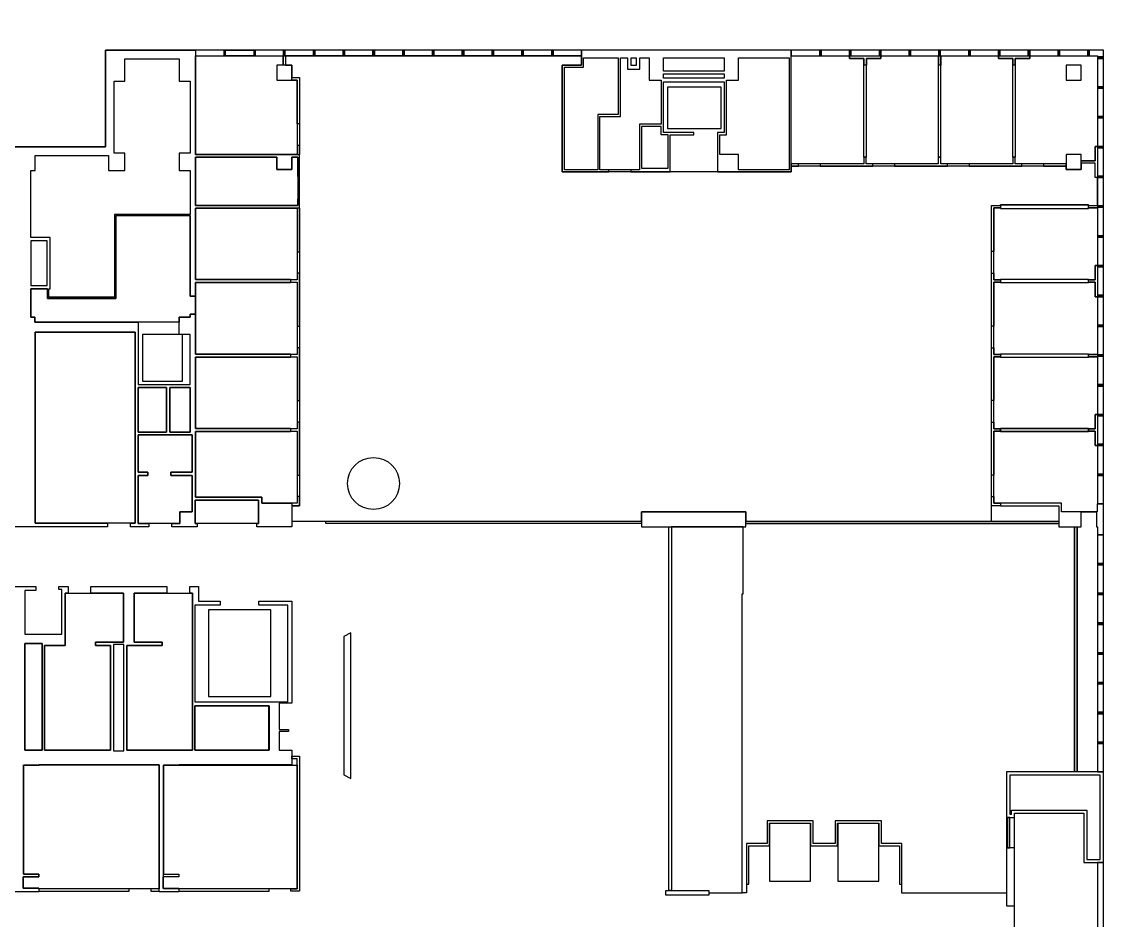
# Model space of a CAD drawing. Header units: centimetres. Extents: x -199 to 9291, y 516 to 6424.
# Drawn here: x 4863 to 9291, y 2746 to 6424 of the extents above; entities that cross this region are included whole.
import ezdxf

# ---------------------------------------------------------------- set-up
doc = ezdxf.new("R2010")
doc.units = ezdxf.units.CM
doc.header["$MEASUREMENT"] = 0
for name, color, linetype in [('0_Void', 7, 'Continuous'), ('Coffee', 3, 'Continuous'), ('E14-348', 2, 'Continuous'), ('E14-348A', 2, 'Continuous'), ('E14-348B', 2, 'Continuous'), ('E14-348C', 2, 'Continuous'), ('E14-348D', 2, 'Continuous'), ('E14-348F', 2, 'Continuous'), ('E14-348G', 2, 'Continuous'), ('E14-348H', 2, 'Continuous'), ('E14-348K', 2, 'Continuous'), ('E14-348P', 2, 'Continuous'), ('E14-348R', 2, 'Continuous'), ('E14-348S', 2, 'Continuous'), ('E14-348U', 2, 'Continuous'), ('E14-348V', 2, 'Continuous'), ('Elevators_Primary', 2, 'Continuous'), ('Elevators_Secondary', 2, 'Continuous'), ('Floor', 3, 'Continuous'), ('Meeting rooms', 1, 'Continuous'), ('Stairs', 2, 'Continuous'), ('Toilets', 40, 'Continuous'), ('Walls', 6, 'Continuous')]:
    doc.layers.add(name, color=color, linetype=linetype)

msp = doc.modelspace()

# ---------------------------------------------------------------- linework, layer by layer
at = {"layer": '0_Void'}
for points in [[(5553.3, 5635), (5243.6, 5635), (5243.6, 5296.9), (4974.6, 5296.9), (4974.6, 5331), (4980.3, 5331), (4980.3, 5540.7), (4901.5, 5540.7), (4901.5, 5814.7), (4919.3, 5814.7), (4919.3, 5876.4), (5219.3, 5876.4), (5219.3, 5814.7), (5285.1, 5814.7), (5285.1, 5885.4), (5242, 5885.4), (5242, 6180.4), (5285.1, 6180.4), (5285.1, 6271.4), (5508.6, 6271.4), (5508.6, 6180.4), (5553.3, 6180.4), (5553.3, 5885.4), (5508.6, 5885.4), (5508.6, 5814.7), (5553.3, 5814.7)], [(7391.9, 5817.9), (7356.9, 5817.9), (7265.9, 5817.9), (7230.1, 5817.9), (7230.1, 6035.7), (7313.8, 6035.7), (7313.8, 6276.3), (7342.3, 6276.3), (7342.3, 6229.2), (7393.5, 6229.2), (7393.5, 6276.3), (7431.7, 6276.3), (7431.7, 6185.3), (7481.3, 6185.3), (7481.3, 6004), (7391.9, 6004)], [(5993.9, 5697.6), (5993.9, 5671.6), (5575.3, 5671.6), (5575.3, 5869.9), (5907.7, 5869.9), (5907.7, 5819.5), (5968.7, 5819.5), (5968.7, 5869.9), (5993.9, 5869.9), (5993.9, 5790.3)], [(5553.3, 5301), (5575.3, 5301), (5575.3, 5227), (5553.3, 5227), (5553.3, 5214.8), (5508.6, 5214.8), (5508.6, 5194.5), (5339.6, 5194.5), (4916.9, 5194.5), (4916.9, 5214.8), (4901.5, 5214.8), (4901.5, 5331), (4969.7, 5331), (4969.7, 5291.2), (5248.5, 5291.2), (5248.5, 5630.1), (5553.3, 5630.1)], [(5340.4, 4927.1), (5456.6, 4927.1), (5456.6, 4744.2), (5340.4, 4744.2)], [(5469.6, 4744.2), (5553.3, 4744.2), (5553.3, 4927.1), (5469.6, 4927.1)], [(5561.4, 4417.5), (5511.1, 4417.5), (5511.1, 4370.3), (5477.7, 4370.3), (5383.4, 4370.3), (5340.4, 4370.3), (5340.4, 4566.2), (5380.2, 4566.2), (5380.2, 4580.8), (5340.4, 4580.8), (5340.4, 4732.8), (5561.4, 4732.8), (5561.4, 4580.8), (5473.7, 4580.8), (5473.7, 4566.2), (5561.4, 4566.2)], [(5832.9, 4369.5), (5825.6, 4369.5), (5581.8, 4369.5), (5573.6, 4369.5), (5573.6, 4465.4), (5832.9, 4465.4)], [(9267, 3841.2), (9267, 3841.2), (9267, 3835.5), (9267, 3835.5), (9267, 3719.3), (9267, 3719.3), (9267, 3713.6), (9267, 3713.6), (9267, 3597.3), (9267, 3597.3), (9267, 3591.6), (9267, 3591.6), (9267, 3591.6), (9267, 3475.4), (9267, 3475.4), (9267, 3469.7), (9267, 3469.7), (9267, 3353.5), (9182.9, 3353.5), (9182.9, 4356.5), (9199.5, 4356.5), (9199.5, 4417.5), (9262.9, 4417.5), (9262.9, 4356.5), (9267, 4356.5), (9267, 4323.2), (9267, 4323.2), (9267, 4206.9), (9267, 4206.9), (9267, 4201.2), (9267, 4201.2), (9267, 4201.2), (9267, 4085), (9267, 4085), (9267, 4079.3), (9267, 4079.3), (9267, 3963.1), (9267, 3963.1), (9267, 3957.4), (9267, 3957.4)], [(7830, 2858.5), (7812.9, 2858.5), (7812.9, 4082.6), (7817, 4082.6), (7817, 4356.5), (7827.5, 4356.5), (7827.5, 4370.3), (9107.7, 4370.3), (9107.7, 4356.5), (9171.9, 4356.5), (9171.9, 3353.5), (8894.7, 3353.5), (8894.7, 2857.7), (8465.6, 2857.7), (8465.6, 3060.9), (8381.9, 3060.9), (8381.9, 3152.7), (8193.3, 3152.7), (8193.3, 3060.9), (8102.3, 3060.9), (8102.3, 3152.7), (7914.5, 3152.7), (7914.5, 3060.9), (7830, 3060.9)], [(4876.3, 3878.6), (4947.8, 3878.6), (4947.8, 3442.1), (4876.3, 3442.1)], [(5281, 3875.3), (5238.8, 3875.3), (5238.8, 3439.7), (5281, 3439.7)], [(5572, 3442.1), (5874.4, 3442.1), (5874.4, 3623.3), (5572, 3623.3)]]:
    msp.add_lwpolyline(points, close=True, dxfattribs=at)
at = {"layer": 'Coffee'}
msp.add_lwpolyline([(5991, 2875.2), (5443.6, 2875.2), (5443.6, 3381.1), (5991, 3381.1)], close=True, dxfattribs=at)
at = {"layer": 'E14-348'}
msp.add_lwpolyline([(8832.6, 4380.1), (8832.6, 5672), (8869.5, 5672), (8869.5, 5674.9), (9229.6, 5674.9), (9229.6, 5672), (9267, 5672), (9267, 5786), (9257.3, 5786), (9257.3, 5845), (9199.5, 5845), (9199.5, 5819.5), (9138.6, 5819.5), (9138.6, 5832.9), (8012.9, 5832.9), (8012.9, 5809), (7711.3, 5809), (7075.7, 5809), (7075.7, 6246.3), (7154.5, 6246.3), (7154.5, 6283.6), (5943.1, 6283.6), (5943.1, 6246.3), (5968.7, 6246.3), (5968.7, 6195), (6000.8, 6195), (6000.8, 5880.5), (5998.7, 5880.5), (5998.7, 5661), (6000.8, 5661), (6000.8, 4443.1), (5968.7, 4443.1), (5968.7, 4380.1), (7400.8, 4380.1), (7400.8, 4417.5), (7827.5, 4417.5), (7827.5, 4380.1)], close=True, dxfattribs=at)
at = {"layer": 'E14-348A'}
msp.add_lwpolyline([(9267, 4450.8), (9265.4, 4450.8), (9265.4, 4417.5), (9262.9, 4417.5), (9199.5, 4417.5), (9119.1, 4417.5), (9119.1, 4454), (8869.5, 4454), (8869.5, 4452.8), (8842.3, 4452.8), (8842.3, 4480), (8842.3, 4747.9), (8869.5, 4747.9), (8869.5, 4746.6), (9229.6, 4746.6), (9229.6, 4747.9), (9257.3, 4747.9), (9257.3, 4688.9), (9267, 4688.9), (9267, 4572.7), (9267, 4572.7), (9267, 4567), (9267, 4567)], close=True, dxfattribs=at)
at = {"layer": 'E14-348B'}
msp.add_lwpolyline([(9267, 4938.5), (9267, 4938.5), (9267, 4932.8), (9267, 4932.8), (9267, 4932.8), (9267, 4816.5), (9257.3, 4816.5), (9257.3, 4757.6), (9229.6, 4757.6), (9229.6, 4758.8), (8869.5, 4758.8), (8869.5, 4757.6), (8842.3, 4757.6), (8842.3, 5052.7), (8869.5, 5052.7), (8869.5, 5051.4), (9229.6, 5051.4), (9229.6, 5052.7), (9267, 5052.7)], close=True, dxfattribs=at)
at = {"layer": 'E14-348C'}
msp.add_lwpolyline([(9267, 5062.4), (9229.6, 5062.4), (9229.6, 5063.6), (8869.5, 5063.6), (8869.5, 5062.4), (8842.3, 5062.4), (8842.3, 5357.5), (8869.5, 5357.5), (8869.5, 5356.2), (9229.6, 5356.2), (9229.6, 5357.5), (9257.3, 5357.5), (9257.3, 5298.5), (9267, 5298.5), (9267, 5182.3), (9267, 5182.3), (9267, 5176.6), (9267, 5176.6)], close=True, dxfattribs=at)
at = {"layer": 'E14-348D'}
msp.add_lwpolyline([(9267, 5548.1), (9267, 5548.1), (9267, 5542.4), (9267, 5542.4), (9267, 5426.1), (9257.3, 5426.1), (9257.3, 5367.2), (9229.6, 5367.2), (9229.6, 5368.4), (8869.5, 5368.4), (8842.3, 5367.2), (8842.3, 5483), (8842.3, 5662.3), (8869.5, 5662.3), (8869.5, 5659.4), (9229.6, 5659.4), (9229.6, 5662.3), (9267, 5662.3)], close=True, dxfattribs=at)
at = {"layer": 'E14-348F'}
msp.add_lwpolyline([(9267, 6035.7), (9267, 6035.7), (9267, 6035.7), (9267, 6030), (9267, 5913.8), (9267, 5913.8), (9267, 5913.6), (9257.3, 5913.6), (9257.3, 5854.7), (9199.5, 5854.7), (9199.5, 5880.5), (9138.6, 5880.5), (9138.6, 5842.7), (9045.4, 5842.7), (8929.7, 5842.7), (8929.7, 5869.9), (8930.5, 5869.9), (8930.5, 6246.3), (8930.1, 6246.3), (8930.1, 6273.9), (8989, 6273.9), (8989, 6283.6), (9105.3, 6283.6), (9105.3, 6283.6), (9110.9, 6283.6), (9227.2, 6283.6), (9232.9, 6283.6), (9267, 6283.6), (9267, 6279.6), (9267, 6279.6), (9267, 6273.9), (9267, 6157.7), (9267, 6157.7), (9267, 6152)], close=True, dxfattribs=at)
at = {"layer": 'E14-348G'}
msp.add_lwpolyline([(8919.1, 5869.9), (8919.9, 5869.9), (8919.9, 5842.7), (8624.9, 5842.7), (8624.9, 5869.9), (8625.7, 5869.9), (8625.7, 6246.3), (8625.3, 6246.3), (8625.3, 6283.6), (8739.5, 6283.6), (8745.2, 6283.6), (8861.4, 6283.6), (8861.4, 6273.9), (8920.3, 6273.9), (8920.3, 6246.3), (8919.1, 6246.3)], close=True, dxfattribs=at)
at = {"layer": 'E14-348H'}
msp.add_lwpolyline([(8614.3, 5869.9), (8615.1, 5869.9), (8615.1, 5842.7), (8320.1, 5842.7), (8320.1, 5869.9), (8320.9, 5869.9), (8320.9, 6246.3), (8320.5, 6273.9), (8379.4, 6273.9), (8379.4, 6283.6), (8379.4, 6283.6), (8495.7, 6283.6), (8501.3, 6283.6), (8615.5, 6283.6), (8615.5, 6246.3), (8614.3, 6246.3)], close=True, dxfattribs=at)
at = {"layer": 'E14-348K'}
msp.add_lwpolyline([(8309.5, 5869.9), (8310.3, 5869.9), (8310.3, 5842.7), (8042.9, 5842.7), (8012.9, 5842.7), (8012.9, 6283.6), (8129.9, 6283.6), (8135.6, 6283.6), (8251.8, 6283.6), (8251.8, 6273.9), (8310.7, 6273.9), (8310.7, 6246.3), (8309.5, 6246.3)], close=True, dxfattribs=at)
at = {"layer": 'E14-348P'}
msp.add_lwpolyline([(5991, 6005.7), (5991, 5917.9), (5991, 5880.5), (5575.3, 5880.5), (5575.3, 6180.4), (5575.3, 6283.6), (5691.5, 6283.6), (5697.2, 6283.6), (5813.4, 6283.6), (5819.1, 6283.6), (5933.3, 6283.6), (5933.3, 6246.3), (5907.7, 6246.3), (5907.7, 6185.3), (5968.7, 6185.3), (5991, 6185.3)], close=True, dxfattribs=at)
at = {"layer": 'E14-348R'}
msp.add_lwpolyline([(5991, 5481.8), (5991, 5394.4), (5991, 5367.2), (5963.8, 5367.2), (5963.8, 5368.4), (5575.3, 5368.4), (5575.3, 5661), (5991, 5661)], close=True, dxfattribs=at)
at = {"layer": 'E14-348S'}
msp.add_lwpolyline([(5991, 5178.2), (5991, 5089.6), (5991, 5062.4), (5963.8, 5062.4), (5963.8, 5063.6), (5575.3, 5063.6), (5575.3, 5227), (5575.3, 5301), (5575.3, 5356.2), (5963.8, 5356.2), (5963.8, 5357.5), (5991, 5357.5)], close=True, dxfattribs=at)
at = {"layer": 'E14-348U'}
msp.add_lwpolyline([(5991, 4873.4), (5991, 4784.8), (5991, 4757.6), (5963.8, 4757.6), (5963.8, 4758.8), (5575.3, 4758.8), (5575.3, 5051.4), (5963.8, 5051.4), (5963.8, 5052.7), (5991, 5052.7)], close=True, dxfattribs=at)
at = {"layer": 'E14-348V'}
msp.add_lwpolyline([(5991, 4568.6), (5991, 4480), (5991, 4452.8), (5968.7, 4452.8), (5968.7, 4453.2), (5846.7, 4453.2), (5846.7, 4478.4), (5575.3, 4478.4), (5575.3, 4746.6), (5963.8, 4746.6), (5991, 4747.9)], close=True, dxfattribs=at)
at = {"layer": 'Elevators_Primary'}
for points in [[(8092.1, 3142.2), (7924.7, 3142.2), (7924.7, 2905.6), (8092.1, 2905.6)], [(8371.3, 3142.2), (8203.9, 3142.2), (8203.9, 2905.6), (8371.3, 2905.6)]]:
    msp.add_lwpolyline(points, close=True, dxfattribs=at)
at = {"layer": 'Elevators_Secondary'}
for points in [[(7507.1, 5987.1), (7725.9, 5987.1), (7725.9, 6155.4), (7507.1, 6155.4)], [(5358.2, 4953.1), (5521.6, 4953.1), (5521.6, 5144.1), (5358.2, 5144.1)], [(5628.1, 3661.5), (5882.5, 3661.5), (5882.5, 4016.7), (5628.1, 4016.7)]]:
    msp.add_lwpolyline(points, close=True, dxfattribs=at)
at = {"layer": 'Floor'}
msp.add_lwpolyline([(-198.9, 1423.9), (4799.9, 1423.9), (4799.9, 1581.6), (5206.3, 1581.6), (5206.3, 516), (9290.6, 516), (9290.6, 6307.2), (5206.3, 6307.2), (5206.3, 5912.2), (4799.9, 5912.2), (4799.9, 6424.3), (-198.9, 6424.3)], close=True, dxfattribs=at)
at = {"layer": 'Meeting rooms'}
msp.add_lwpolyline([(5426.5, 2875.2), (5392.4, 2875.2), (5303.8, 2875.2), (4934, 2875.2), (4934, 2878), (4868.9, 2878), (4868.9, 2923.5), (4934, 2923.5), (4934, 2934.9), (4870.6, 2934.9), (4870.6, 3381.1), (4934.8, 3381.1), (4934.8, 3382.8), (5426.5, 3382.8)], close=True, dxfattribs=at)
at = {"layer": 'Stairs'}
for points in [[(4918.5, 5153.8), (5327.4, 5153.8), (5327.4, 4371.1), (4918.5, 4371.1)], [(7812.9, 2858.5), (7812.9, 4082.6), (7817, 4082.6), (7817, 4356.5), (7522.7, 4356.5), (7522.7, 2867.4), (7675.5, 2867.4), (7675.5, 2858.5)], [(8927.3, 2622.8), (8927.3, 3184.4), (9210.1, 3184.4), (9210.1, 2982), (9267, 2982), (9267, 2500.1), (8927.3, 2500.1)]]:
    msp.add_lwpolyline(points, close=True, dxfattribs=at)
msp.add_circle((6303.4, 4533.8), 106.3, dxfattribs=at)
at = {"layer": 'Toilets'}
for points in [[(5041.3, 4085), (5280.2, 4085), (5280.2, 3884.3), (5165.6, 3884.3), (5165.6, 3871.3), (5226.6, 3871.3), (5226.6, 3442.1), (4957.5, 3442.1), (4957.5, 3871.3), (5041.3, 3871.3)], [(5323.3, 3884.3), (5323.3, 4085), (5562.3, 4085), (5562.3, 3442.1), (5293.2, 3442.1), (5293.2, 3871.3), (5437.9, 3871.3), (5437.9, 3884.3)]]:
    msp.add_lwpolyline(points, close=True, dxfattribs=at)
at = {"layer": 'Walls'}
for points in [[(4799.9, 5912.2), (5206.3, 5912.2), (5206.3, 6307.2), (5575.3, 6307.2), (5575.3, 6180.4), (5575.3, 5880.5), (5998.7, 5880.5), (5998.7, 5790.3), (5993.9, 5790.3), (5993.9, 5869.9), (5968.7, 5869.9), (5968.7, 5819.5), (5907.7, 5819.5), (5907.7, 5869.9), (5575.3, 5869.9), (5575.3, 5671.6), (5993.9, 5671.6), (5993.9, 5697.6), (5998.7, 5697.6), (5998.7, 5661), (5575.3, 5661), (5575.3, 5368.4), (5963.8, 5368.4), (5963.8, 5356.2), (5575.3, 5356.2), (5575.3, 5301), (5553.3, 5301), (5553.3, 5630.1), (5248.5, 5630.1), (5248.5, 5291.2), (4969.7, 5291.2), (4969.7, 5331), (4901.5, 5331), (4901.5, 5214.8), (4916.9, 5214.8), (4916.9, 5194.5), (5339.6, 5194.5), (5339.6, 4939.3), (5553.3, 4939.3), (5553.3, 5144.1), (5508.6, 5144.1), (5508.6, 5214.8), (5553.3, 5214.8), (5553.3, 5227), (5575.3, 5227), (5575.3, 5063.6), (5963.8, 5063.6), (5963.8, 5051.4), (5575.3, 5051.4), (5575.3, 4758.8), (5963.8, 4758.8), (5963.8, 4746.6), (5575.3, 4746.6), (5575.3, 4478.4), (5846.7, 4478.4), (5846.7, 4453.2), (5968.7, 4453.2), (5968.7, 4356.5), (5825.6, 4356.5), (5825.6, 4369.5), (5832.9, 4369.5), (5832.9, 4465.4), (5573.6, 4465.4), (5573.6, 4369.5), (5581.8, 4369.5), (5581.8, 4356.5), (5477.7, 4356.5), (5477.7, 4370.3), (5511.1, 4370.3), (5511.1, 4417.5), (5561.4, 4417.5), (5561.4, 4566.2), (5473.7, 4566.2), (5473.7, 4580.8), (5561.4, 4580.8), (5561.4, 4732.8), (5340.4, 4732.8), (5340.4, 4580.8), (5380.2, 4580.8), (5380.2, 4566.2), (5340.4, 4566.2), (5340.4, 4370.3), (5383.4, 4370.3), (5383.4, 4356.5), (5309.5, 4356.5), (5309.5, 4371.1), (5327.4, 4371.1), (5327.4, 5153.8), (4918.5, 5153.8), (4918.5, 4371.1), (5215.2, 4371.1), (5215.2, 4356.5), (4799.9, 4356.5)], [(4799.9, 4112.7), (4921.8, 4112.7), (4921.8, 4096.4), (4876.3, 4096.4), (4876.3, 3916.8), (5027.4, 3916.8), (5027.4, 4099.6), (5016.1, 4099.6), (5016.1, 4112.7), (5053.5, 4112.7), (5053.5, 4085), (5041.3, 4085), (5041.3, 3871.3), (4957.5, 3871.3), (4957.5, 3442.1), (5226.6, 3442.1), (5226.6, 3871.3), (5165.6, 3871.3), (5165.6, 3884.3), (5280.2, 3884.3), (5280.2, 4085), (5146.1, 4085), (5146.1, 4112.7), (5457.4, 4112.7), (5457.4, 4085), (5323.3, 4085), (5323.3, 3884.3), (5437.9, 3884.3), (5437.9, 3871.3), (5293.2, 3871.3), (5293.2, 3442.1), (5562.3, 3442.1), (5562.3, 4085), (5551.7, 4085), (5551.7, 4112.7), (5587.5, 4112.7), (5587.5, 4051.7), (5676.1, 4051.7), (5676.1, 4035.4), (5572, 4035.4), (5572, 3640.4), (5952.4, 3640.4), (5952.4, 4035.4), (5834.6, 4035.4), (5834.6, 4051.7), (5968.7, 4051.7), (5968.7, 3634.7), (5917.5, 3634.7), (5917.5, 3527.4), (5955.7, 3527.4), (5955.7, 3518.5), (5917.5, 3518.5), (5917.5, 3442.1), (5968.7, 3442.1), (5968.7, 3382.8), (5507.8, 3382.8), (5507.8, 3381.1), (5443.6, 3381.1), (5443.6, 2934.9), (5507, 2934.9), (5507, 2923.5), (5441.2, 2923.5), (5441.2, 2878), (5507, 2878), (5507, 2862.6), (5426.5, 2862.6), (5426.5, 3382.8), (4934.8, 3382.8), (4934.8, 3381.1), (4870.6, 3381.1), (4870.6, 2934.9), (4934, 2934.9), (4934, 2923.5), (4868.9, 2923.5), (4868.9, 2878), (4934, 2878), (4934, 2862.6), (4799.9, 2862.6)]]:
    msp.add_lwpolyline(points, dxfattribs=at)
for points in [[(5575.3, 6283.6), (5691.5, 6283.6), (5691.5, 6307.2), (5575.3, 6307.2)], [(5691.5, 6283.6), (5697.2, 6283.6), (5697.2, 6307.2), (5691.5, 6307.2)], [(5697.2, 6307.2), (5813.4, 6307.2), (5813.4, 6283.6), (5697.2, 6283.6)], [(5813.4, 6283.6), (5819.1, 6283.6), (5819.1, 6307.2), (5813.4, 6307.2)], [(5819.1, 6283.6), (5935.3, 6283.6), (5935.3, 6307.2), (5819.1, 6307.2)], [(5935.3, 6283.6), (5941, 6283.6), (5941, 6307.2), (5935.3, 6307.2)], [(5941, 6283.6), (6057.3, 6283.6), (6057.3, 6307.2), (5941, 6307.2)], [(6057.3, 6283.6), (6062.9, 6283.6), (6062.9, 6307.2), (6057.3, 6307.2)], [(6062.9, 6283.6), (6179.2, 6283.6), (6179.2, 6307.2), (6062.9, 6307.2)], [(6179.2, 6283.6), (6184.9, 6283.6), (6184.9, 6307.2), (6179.2, 6307.2)], [(6184.9, 6283.6), (6301.1, 6283.6), (6301.1, 6307.2), (6184.9, 6307.2)], [(6301.1, 6283.6), (6306.8, 6283.6), (6306.8, 6307.2), (6301.1, 6307.2)], [(6306.8, 6283.6), (6423, 6283.6), (6423, 6307.2), (6306.8, 6307.2)], [(6423, 6283.6), (6428.7, 6283.6), (6428.7, 6307.2), (6423, 6307.2)], [(6428.7, 6283.6), (6544.9, 6283.6), (6544.9, 6307.2), (6428.7, 6307.2)], [(6544.9, 6283.6), (6550.6, 6283.6), (6550.6, 6307.2), (6544.9, 6307.2)], [(6550.6, 6283.6), (6666.9, 6283.6), (6666.9, 6307.2), (6550.6, 6307.2)], [(6666.9, 6283.6), (6672.5, 6283.6), (6672.5, 6307.2), (6666.9, 6307.2)], [(6672.5, 6283.6), (6788.8, 6283.6), (6788.8, 6307.2), (6672.5, 6307.2)], [(6788.8, 6283.6), (6794.5, 6283.6), (6794.5, 6307.2), (6788.8, 6307.2)], [(6794.5, 6283.6), (6910.7, 6283.6), (6910.7, 6307.2), (6794.5, 6307.2)], [(6910.7, 6283.6), (6916.4, 6283.6), (6916.4, 6307.2), (6910.7, 6307.2)], [(6916.4, 6283.6), (7032.6, 6283.6), (7032.6, 6307.2), (6916.4, 6307.2)], [(7032.6, 6283.6), (7038.3, 6283.6), (7038.3, 6307.2), (7032.6, 6307.2)], [(7038.3, 6283.6), (7154.5, 6283.6), (7154.5, 6307.2), (7038.3, 6307.2)], [(8012.9, 5809), (8012.9, 6307.2), (7154.5, 6307.2), (7154.5, 6246.3), (7075.7, 6246.3), (7075.7, 5809), (7265.9, 5809), (7265.9, 5817.9), (7230.1, 5817.9), (7230.1, 6035.7), (7313.8, 6035.7), (7313.8, 6276.3), (7342.3, 6276.3), (7342.3, 6229.2), (7393.5, 6229.2), (7393.5, 6276.3), (7431.7, 6276.3), (7431.7, 6185.3), (7481.3, 6185.3), (7481.3, 6004), (7391.9, 6004), (7391.9, 5817.9), (7356.9, 5817.9), (7356.9, 5809), (7517.9, 5809), (7517.9, 5961), (7614.6, 5961), (7614.6, 5969.9), (7490.2, 5969.9), (7490.2, 6177.2), (7738.9, 6177.2), (7738.9, 5969.9), (7711.3, 5969.9), (7711.3, 5809)], [(8012.9, 6283.6), (8129.9, 6283.6), (8129.9, 6307.2), (8012.9, 6307.2)], [(8129.9, 6283.6), (8135.6, 6283.6), (8135.6, 6307.2), (8129.9, 6307.2)], [(8135.6, 6283.6), (8251.8, 6283.6), (8251.8, 6307.2), (8135.6, 6307.2)], [(8251.8, 6283.6), (8257.5, 6283.6), (8257.5, 6307.2), (8251.8, 6307.2)], [(8257.5, 6283.6), (8373.7, 6283.6), (8373.7, 6307.2), (8257.5, 6307.2)], [(8373.7, 6283.6), (8379.4, 6283.6), (8379.4, 6307.2), (8373.7, 6307.2)], [(8379.4, 6283.6), (8495.7, 6283.6), (8495.7, 6307.2), (8379.4, 6307.2)], [(8495.7, 6283.6), (8501.3, 6283.6), (8501.3, 6307.2), (8495.7, 6307.2)], [(8501.3, 6283.6), (8617.6, 6283.6), (8617.6, 6307.2), (8501.3, 6307.2)], [(8617.6, 6283.6), (8623.3, 6283.6), (8623.3, 6307.2), (8617.6, 6307.2)], [(8623.3, 6283.6), (8739.5, 6283.6), (8739.5, 6307.2), (8623.3, 6307.2)], [(8739.5, 6283.6), (8745.2, 6283.6), (8745.2, 6307.2), (8739.5, 6307.2)], [(8745.2, 6283.6), (8861.4, 6283.6), (8861.4, 6307.2), (8745.2, 6307.2)], [(8861.4, 6283.6), (8867.1, 6283.6), (8867.1, 6307.2), (8861.4, 6307.2)], [(8867.1, 6283.6), (8983.3, 6283.6), (8983.3, 6307.2), (8867.1, 6307.2)], [(8983.3, 6283.6), (8989, 6283.6), (8989, 6307.2), (8983.3, 6307.2)], [(8989, 6283.6), (9105.3, 6283.6), (9105.3, 6307.2), (8989, 6307.2)], [(9105.3, 6283.6), (9110.9, 6283.6), (9110.9, 6307.2), (9105.3, 6307.2)], [(9110.9, 6283.6), (9227.2, 6283.6), (9227.2, 6307.2), (9110.9, 6307.2)], [(9227.2, 6283.6), (9232.9, 6283.6), (9232.9, 6307.2), (9227.2, 6307.2)], [(9290.6, 6283.6), (9290.6, 6307.2), (9232.9, 6307.2), (9232.9, 6283.6), (9267, 6283.6), (9267, 6279.6), (9290.6, 6279.6)], [(4974.6, 5331), (4980.3, 5331), (4980.3, 5540.7), (4901.5, 5540.7), (4901.5, 5814.7), (4919.3, 5814.7), (4919.3, 5876.4), (5219.3, 5876.4), (5219.3, 5814.7), (5285.1, 5814.7), (5285.1, 5885.4), (5242, 5885.4), (5242, 6180.4), (5285.1, 6180.4), (5285.1, 6271.4), (5508.6, 6271.4), (5508.6, 6180.4), (5553.3, 6180.4), (5553.3, 5885.4), (5508.6, 5885.4), (5508.6, 5814.7), (5553.3, 5814.7), (5553.3, 5635), (5243.6, 5635), (5243.6, 5296.9), (4974.6, 5296.9)], [(5968.7, 6246.3), (5907.7, 6246.3), (5907.7, 6185.3), (5968.7, 6185.3)], [(5943.1, 6283.6), (5943.1, 6246.3), (5933.3, 6246.3), (5933.3, 6283.6)], [(7163.5, 6276.3), (7304.9, 6276.3), (7304.9, 6044.7), (7221.2, 6044.7), (7221.2, 5817.9), (7084.6, 5817.9), (7084.6, 6237.3), (7163.5, 6237.3)], [(7357.7, 6276.3), (7378.1, 6276.3), (7378.1, 6244.6), (7357.7, 6244.6)], [(7738.9, 6221.1), (7490.2, 6221.1), (7490.2, 6276.3), (7738.9, 6276.3)], [(7720.2, 5880.5), (7720.2, 5961), (7747.9, 5961), (7747.9, 6185.3), (7797.5, 6185.3), (7797.5, 6276.3), (8004.7, 6276.3), (8004.7, 5817.9), (7797.5, 5817.9), (7797.5, 5880.5)], [(8310.7, 6273.9), (8251.8, 6273.9), (8251.8, 6283.6), (8379.4, 6283.6), (8379.4, 6273.9), (8320.5, 6273.9), (8320.5, 6246.3), (8310.7, 6246.3)], [(8309.5, 5869.9), (8320.9, 5869.9), (8320.9, 6246.3), (8309.5, 6246.3)], [(8625.7, 6246.3), (8614.3, 6246.3), (8614.3, 5869.9), (8625.7, 5869.9)], [(8625.3, 6283.6), (8625.3, 6246.3), (8615.5, 6246.3), (8615.5, 6283.6)], [(8920.3, 6273.9), (8861.4, 6273.9), (8861.4, 6283.6), (8989, 6283.6), (8989, 6273.9), (8930.1, 6273.9), (8930.1, 6246.3), (8920.3, 6246.3)], [(8919.1, 5869.9), (8930.5, 5869.9), (8930.5, 6246.3), (8919.1, 6246.3)], [(9138.6, 6185.3), (9199.5, 6185.3), (9199.5, 6246.3), (9138.6, 6246.3)], [(9267, 6279.6), (9267, 6273.9), (9290.6, 6273.9), (9290.6, 6279.6)], [(9267, 6273.9), (9267, 6157.7), (9290.6, 6157.7), (9290.6, 6273.9)], [(7490.2, 6210.5), (7738.9, 6210.5), (7738.9, 6192.6), (7490.2, 6192.6)], [(6000.8, 6195), (6000.8, 6005.7), (5991, 6005.7), (5991, 6185.3), (5968.7, 6185.3), (5968.7, 6195)], [(9267, 6157.7), (9267, 6152), (9290.6, 6152), (9290.6, 6157.7)], [(9267, 6152), (9267, 6035.7), (9290.6, 6035.7), (9290.6, 6152)], [(9267, 6035.7), (9267, 6030), (9290.6, 6030), (9290.6, 6035.7)], [(9267, 6030), (9267, 5913.8), (9290.6, 5913.8), (9290.6, 6030)], [(7481.3, 5995.1), (7400.8, 5995.1), (7400.8, 5824.4), (7508.9, 5824.4), (7508.9, 5961), (7481.3, 5961)], [(5991, 5917.9), (5991, 5880.5), (6000.8, 5880.5), (6000.8, 5917.9)], [(9257.3, 5854.7), (9257.3, 5913.6), (9267, 5913.6), (9267, 5786), (9257.3, 5786), (9257.3, 5845), (9199.5, 5845), (9199.5, 5854.7)], [(9267, 5913.8), (9267, 5908.1), (9290.6, 5908.1), (9290.6, 5913.8)], [(9267, 5908.1), (9267, 5791.9), (9290.6, 5791.9), (9290.6, 5908.1)], [(8131.1, 5842.7), (8131.1, 5832.9), (8347.3, 5832.9), (8347.3, 5842.7), (8320.1, 5842.7), (8320.1, 5869.9), (8310.3, 5869.9), (8310.3, 5842.7)], [(8435.9, 5842.7), (8435.9, 5832.9), (8652.1, 5832.9), (8652.1, 5842.7), (8624.9, 5842.7), (8624.9, 5869.9), (8615.1, 5869.9), (8615.1, 5842.7)], [(8740.7, 5842.7), (8740.7, 5832.9), (8956.9, 5832.9), (8956.9, 5842.7), (8929.7, 5842.7), (8929.7, 5869.9), (8919.9, 5869.9), (8919.9, 5842.7)], [(9138.6, 5819.5), (9199.5, 5819.5), (9199.5, 5880.5), (9138.6, 5880.5)], [(8042.9, 5842.7), (8012.9, 5842.7), (8012.9, 5832.9), (8042.9, 5832.9)], [(9138.6, 5842.7), (9045.4, 5842.7), (9045.4, 5832.9), (9138.6, 5832.9)], [(9267, 5791.9), (9267, 5786.2), (9290.6, 5786.2), (9290.6, 5791.9)], [(9267, 5786.2), (9267, 5670), (9290.6, 5670), (9290.6, 5786.2)], [(8869.5, 5672), (8869.5, 5662.3), (8842.3, 5662.3), (8842.3, 5483), (8832.6, 5483), (8832.6, 5672)], [(8869.5, 5659.4), (9229.6, 5659.4), (9229.6, 5674.9), (8869.5, 5674.9)], [(9267, 5662.3), (9229.6, 5662.3), (9229.6, 5672), (9267, 5672)], [(9267, 5670), (9267, 5664.3), (9290.6, 5664.3), (9290.6, 5670)], [(5991, 5661), (5991, 5481.8), (6000.8, 5481.8), (6000.8, 5661)], [(9267, 5664.3), (9267, 5548.1), (9290.6, 5548.1), (9290.6, 5664.3)], [(9267, 5548.1), (9267, 5542.4), (9290.6, 5542.4), (9290.6, 5548.1)], [(9267, 5542.4), (9267, 5426.1), (9290.6, 5426.1), (9290.6, 5542.4)], [(4968.1, 5527.7), (4901.5, 5527.7), (4901.5, 5344), (4968.1, 5344)], [(9257.3, 5367.2), (9257.3, 5426.1), (9267, 5426.1), (9267, 5298.5), (9257.3, 5298.5), (9257.3, 5357.5), (9229.6, 5357.5), (9229.6, 5367.2)], [(9267, 5426.1), (9267, 5420.4), (9290.6, 5420.4), (9290.6, 5426.1)], [(9267, 5420.4), (9267, 5304.2), (9290.6, 5304.2), (9290.6, 5420.4)], [(5991, 5178.2), (6000.8, 5178.2), (6000.8, 5394.4), (5991, 5394.4), (5991, 5367.2), (5963.8, 5367.2), (5963.8, 5357.5), (5991, 5357.5)], [(8842.3, 5178.2), (8832.6, 5178.2), (8832.6, 5394.4), (8842.3, 5394.4), (8842.3, 5367.2), (8869.5, 5367.2), (8869.5, 5357.5), (8842.3, 5357.5)], [(8869.5, 5356.2), (9229.6, 5356.2), (9229.6, 5368.4), (8869.5, 5368.4)], [(9267, 5304.2), (9267, 5298.5), (9290.6, 5298.5), (9290.6, 5304.2)], [(9267, 5298.5), (9267, 5182.3), (9290.6, 5182.3), (9290.6, 5298.5)], [(9267, 5182.3), (9267, 5176.6), (9290.6, 5176.6), (9290.6, 5182.3)], [(9267, 5176.6), (9267, 5060.4), (9290.6, 5060.4), (9290.6, 5176.6)], [(5991, 4873.4), (6000.8, 4873.4), (6000.8, 5089.6), (5991, 5089.6), (5991, 5062.4), (5963.8, 5062.4), (5963.8, 5052.7), (5991, 5052.7)], [(8842.3, 4873.4), (8832.6, 4873.4), (8832.6, 5089.6), (8842.3, 5089.6), (8842.3, 5062.4), (8869.5, 5062.4), (8869.5, 5052.7), (8842.3, 5052.7)], [(8869.5, 5051.4), (9229.6, 5051.4), (9229.6, 5063.6), (8869.5, 5063.6)], [(9267, 5052.7), (9229.6, 5052.7), (9229.6, 5062.4), (9267, 5062.4)], [(9267, 5060.4), (9267, 5054.7), (9290.6, 5054.7), (9290.6, 5060.4)], [(9267, 5054.7), (9267, 4938.5), (9290.6, 4938.5), (9290.6, 5054.7)], [(5340.4, 4744.2), (5456.6, 4744.2), (5456.6, 4927.1), (5340.4, 4927.1)], [(5469.6, 4927.1), (5553.3, 4927.1), (5553.3, 4744.2), (5469.6, 4744.2)], [(9267, 4938.5), (9267, 4932.8), (9290.6, 4932.8), (9290.6, 4938.5)], [(9267, 4932.8), (9267, 4816.5), (9290.6, 4816.5), (9290.6, 4932.8)], [(5991, 4568.6), (6000.8, 4568.6), (6000.8, 4784.8), (5991, 4784.8), (5991, 4757.6), (5963.8, 4757.6), (5963.8, 4747.9), (5991, 4747.9)], [(8842.3, 4568.6), (8832.6, 4568.6), (8832.6, 4784.8), (8842.3, 4784.8), (8842.3, 4757.6), (8869.5, 4757.6), (8869.5, 4747.9), (8842.3, 4747.9)], [(9257.3, 4757.6), (9257.3, 4816.5), (9267, 4816.5), (9267, 4688.9), (9257.3, 4688.9), (9257.3, 4747.9), (9229.6, 4747.9), (9229.6, 4757.6)], [(9267, 4816.5), (9267, 4810.8), (9290.6, 4810.8), (9290.6, 4816.5)], [(9267, 4810.8), (9267, 4694.6), (9290.6, 4694.6), (9290.6, 4810.8)], [(8869.5, 4758.8), (9229.6, 4758.8), (9229.6, 4746.6), (8869.5, 4746.6)], [(9267, 4694.6), (9267, 4688.9), (9290.6, 4688.9), (9290.6, 4694.6)], [(9267, 4688.9), (9267, 4572.7), (9290.6, 4572.7), (9290.6, 4688.9)], [(9267, 4572.7), (9267, 4567), (9290.6, 4567), (9290.6, 4572.7)], [(9267, 4567), (9267, 4450.8), (9290.6, 4450.8), (9290.6, 4567)], [(6000.8, 4443.1), (6000.8, 4480), (5991, 4480), (5991, 4452.8), (5968.7, 4452.8), (5968.7, 4443.1)], [(8832.6, 4443.1), (8832.6, 4480), (8842.3, 4480), (8842.3, 4452.8), (8869.5, 4452.8), (8869.5, 4443.1)], [(9107.7, 4356.5), (9199.5, 4356.5), (9199.5, 4417.5), (9119.1, 4417.5), (9119.1, 4454), (8869.5, 4454), (8869.5, 4441.8), (9107.7, 4441.8)], [(9267, 4450.8), (9265.4, 4450.8), (9265.4, 4417.5), (9262.9, 4417.5), (9262.9, 4356.5), (9267, 4356.5), (9267, 4323.2), (9290.6, 4323.2), (9290.6, 4450.8)], [(7400.8, 4356.5), (7827.5, 4356.5), (7827.5, 4417.5), (7400.8, 4417.5)], [(6108.5, 4380.1), (7400.8, 4380.1), (7400.8, 4370.3), (6108.5, 4370.3)], [(7511.8, 4356.5), (7522.7, 4356.5), (7522.7, 2867.4), (7511.8, 2867.4)], [(7827.5, 4380.1), (9107.7, 4380.1), (9107.7, 4370.3), (7827.5, 4370.3)], [(9171.9, 4356.5), (9182.9, 4356.5), (9182.9, 3353.5), (9171.9, 3353.5)], [(9267, 4323.2), (9267, 4206.9), (9290.6, 4206.9), (9290.6, 4323.2)], [(9267, 4206.9), (9267, 4201.2), (9290.6, 4201.2), (9290.6, 4206.9)], [(9267, 4201.2), (9267, 4085), (9290.6, 4085), (9290.6, 4201.2)], [(9267, 4085), (9267, 4079.3), (9290.6, 4079.3), (9290.6, 4085)], [(9267, 4079.3), (9267, 3963.1), (9290.6, 3963.1), (9290.6, 4079.3)], [(9267, 3963.1), (9267, 3957.4), (9290.6, 3957.4), (9290.6, 3963.1)], [(9267, 3957.4), (9267, 3841.2), (9290.6, 3841.2), (9290.6, 3957.4)], [(6181.6, 3342.1), (6210.1, 3326.7), (6210.1, 3923.3), (6181.6, 3907.8)], [(4947.8, 3878.6), (4876.3, 3878.6), (4876.3, 3442.1), (4947.8, 3442.1)], [(5238.8, 3439.7), (5281, 3439.7), (5281, 3875.3), (5238.8, 3875.3)], [(9267, 3841.2), (9267, 3835.5), (9290.6, 3835.5), (9290.6, 3841.2)], [(9267, 3835.5), (9267, 3719.3), (9290.6, 3719.3), (9290.6, 3835.5)], [(9267, 3719.3), (9267, 3713.6), (9290.6, 3713.6), (9290.6, 3719.3)], [(9267, 3713.6), (9267, 3597.3), (9290.6, 3597.3), (9290.6, 3713.6)], [(5572, 3623.4), (5876.8, 3623.4), (5876.8, 3442.1), (5572, 3442.1)], [(9267, 3597.3), (9267, 3591.6), (9290.6, 3591.6), (9290.6, 3597.3)], [(9267, 3591.6), (9267, 3475.4), (9290.6, 3475.4), (9290.6, 3591.6)], [(9267, 3475.4), (9267, 3469.7), (9290.6, 3469.7), (9290.6, 3475.4)], [(9267, 3469.7), (9267, 3353.5), (9290.6, 3353.5), (9290.6, 3469.7)], [(6000.8, 3417.3), (6000.8, 2865.4), (5965.4, 2865.4), (5965.4, 2875.2), (5991, 2875.2), (5991, 3407.5), (5968.7, 3407.5), (5968.7, 3417.3)], [(8894.7, 3167.4), (8927.3, 3167.4), (8927.3, 3184.4), (9210.1, 3184.4), (9210.1, 2982), (9290.6, 2982), (9290.6, 3353.5), (8894.7, 3353.5)], [(8907.7, 3180.4), (8914.2, 3180.4), (8914.2, 3197.4), (9223.1, 3197.4), (9223.1, 2995.1), (9277.6, 2995.1), (9277.6, 3340.5), (8907.7, 3340.5)], [(8465.6, 2893.5), (8465.6, 3060.9), (8381.9, 3060.9), (8381.9, 3152.7), (8193.3, 3152.7), (8193.3, 3060.9), (8102.3, 3060.9), (8102.3, 3152.7), (7914.5, 3152.7), (7914.5, 3060.9), (7830, 3060.9), (7830, 2893.5), (7839.7, 2893.5), (7839.7, 3051.1), (7924.3, 3051.1), (7924.3, 3143), (8092.5, 3143), (8092.5, 3051.1), (8203, 3051.1), (8203, 3143), (8372.1, 3143), (8372.1, 3051.1), (8455.8, 3051.1), (8455.8, 2893.5)], [(8897.6, 3167.4), (8897.6, 3043), (8907.3, 3043), (8907.3, 3167.4)], [(8894.7, 2804.9), (8927.3, 2804.9), (8927.3, 3043), (8894.7, 3043)], [(9267, 2982), (9267, 2500.1), (9290.6, 2500.1), (9290.6, 2982)], [(5303.8, 2875.2), (4934, 2875.2), (4934, 2865.4), (5303.8, 2865.4)], [(5426.5, 2875.2), (5392.4, 2875.2), (5392.4, 2865.4), (5426.5, 2865.4)], [(5876.8, 2875.2), (5507, 2875.2), (5507, 2865.4), (5876.8, 2865.4)], [(7500, 2867.4), (7675.5, 2867.4), (7675.5, 2848.7), (7500, 2848.7)]]:
    msp.add_lwpolyline(points, close=True, dxfattribs=at)

doc.saveas('drawing.dxf')
